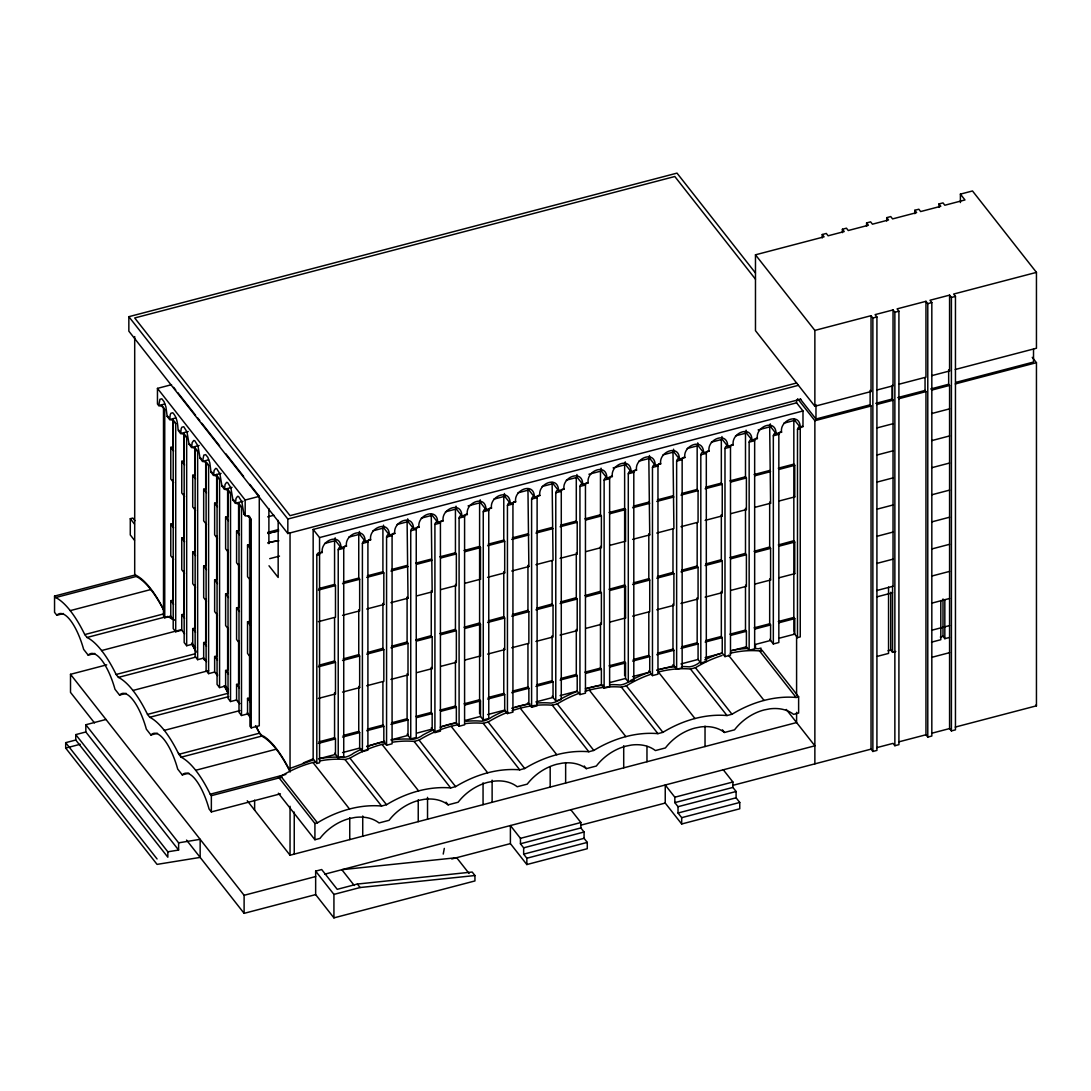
<?xml version="1.0" encoding="UTF-8"?>
<svg xmlns="http://www.w3.org/2000/svg" width="1091" height="1091" viewBox="0 0 1091 1091"><rect width="100%" height="100%" fill="white"/><g stroke="black" fill="none" stroke-linecap="round" stroke-linejoin="round"><path stroke-width="1.5" d="M134.902 520.707L132.816 518.048L130.293 518.702L130.279 534.945L134.466 540.277M268.891 543.673L268.891 508.57M320.604 552.51A10.91 3.682 75.3 0 0 319.568 554.637L319.568 762.786L316.813 763.509L316.813 555.346A10.91 3.682 75.3 0 1 319.554 553.205L322.309 552.482C320.113 540.4 340.883 532.122 340.965 547.6A10.91 3.682 75.3 0 0 338.224 549.741L338.224 757.904L343.733 756.458L343.733 548.296A10.91 3.682 75.3 0 1 345.015 546.032M335.169 537.822L335.483 540.618L340.965 547.6L346.474 546.155C344.292 534.072 365.062 525.794 365.144 541.272A10.91 3.682 75.3 0 0 362.403 543.413L362.403 751.576L367.912 750.131L367.912 541.968A10.91 3.682 75.3 0 1 370.654 539.827C368.458 527.744 389.228 519.452 389.31 534.931A10.91 3.682 75.3 0 0 386.569 537.086L386.569 745.235L392.078 743.803L392.078 535.64A10.91 3.682 75.3 0 1 394.819 533.499C392.637 521.416 413.407 513.125 413.489 528.603A10.91 3.682 75.3 0 0 410.748 530.744L410.748 738.907L416.244 737.475L416.244 529.312A10.91 3.682 75.3 0 1 417.062 527.403M390.892 602.668L408.007 598.195L407.093 520.462L413.489 528.603L418.985 527.171C416.803 515.075 437.573 506.797 437.655 522.275A10.91 3.682 75.3 0 0 434.914 524.416L434.914 732.579L440.423 731.134L440.423 522.984A10.91 3.682 75.3 0 1 441.46 520.857M416.626 595.931L432.172 591.854L431.259 514.134L437.655 522.275L443.164 520.83C440.982 508.747 461.752 500.469 461.834 515.948A10.91 3.682 75.3 0 0 459.093 518.089L459.093 726.251L464.589 724.806L464.589 516.643A10.91 3.682 75.3 0 1 465.884 514.379M456.024 506.169L456.352 508.965L461.834 515.948L467.33 514.502C465.148 502.419 485.918 494.141 486 509.62A10.91 3.682 75.3 0 0 483.258 511.761L483.258 719.924L488.768 718.478L488.768 510.315A10.91 3.682 75.3 0 1 491.509 508.174C489.327 496.091 510.083 487.8 510.179 503.278A10.91 3.682 75.3 0 0 507.438 505.433L507.438 713.582L512.934 712.15L512.934 503.987A10.91 3.682 75.3 0 1 515.675 501.846C513.493 489.764 534.263 481.472 534.345 496.95A10.91 3.682 75.3 0 0 531.603 499.092L531.603 707.254L537.113 705.822L537.113 497.66A10.91 3.682 75.3 0 1 537.931 495.75M511.747 571.016L528.862 566.543L527.949 488.809L534.345 496.95L539.854 495.519C537.672 483.422 558.428 475.144 558.524 490.623A10.91 3.682 75.3 0 0 555.783 492.764L555.783 700.927L561.279 699.481L561.279 491.332A10.91 3.682 75.3 0 1 562.329 489.204M535.926 564.688L553.042 560.201L552.128 482.481L558.524 490.623L564.02 489.177C561.838 477.094 582.608 468.816 582.689 484.295A10.91 3.682 75.3 0 0 579.948 486.436L579.948 694.599L585.458 693.153L585.458 484.99A10.91 3.682 75.3 0 1 586.74 482.727M576.894 474.503L577.207 477.312L582.689 484.295L588.199 482.849C586.003 470.767 606.773 462.489 606.869 477.967A10.91 3.682 75.3 0 0 604.128 480.108L604.128 688.271L609.624 686.825L609.624 478.663A10.91 3.682 75.3 0 1 612.365 476.522C610.183 464.439 630.953 456.147 631.034 471.626A10.91 3.682 75.3 0 0 628.293 473.78L628.293 681.93L633.803 680.498L633.803 472.335A10.91 3.682 75.3 0 1 636.544 470.194C634.348 458.111 655.118 449.819 655.214 465.298A10.91 3.682 75.3 0 0 652.473 467.439L652.473 675.602L657.968 674.17L657.968 466.007A10.91 3.682 75.3 0 1 660.71 463.852C658.528 451.769 679.298 443.491 679.379 458.97A10.91 3.682 75.3 0 0 676.638 461.111L676.638 669.274L682.148 667.828L682.148 459.679A10.91 3.682 75.3 0 1 682.952 457.77M656.782 533.035L673.897 528.549L672.983 450.828L679.379 458.97L684.889 457.524C682.693 445.442 703.463 437.164 703.559 452.642A10.91 3.682 75.3 0 0 700.817 454.783L700.817 662.946L706.313 661.501L706.313 453.338A10.91 3.682 75.3 0 1 707.609 451.074M697.749 442.851L698.076 445.66L703.559 452.642L709.055 451.197C706.873 439.114 727.642 430.836 727.724 446.314A10.91 3.682 75.3 0 0 724.983 448.456L724.983 656.618L730.493 655.173L730.493 447.01A10.91 3.682 75.3 0 1 733.234 444.869C731.038 432.786 751.808 424.494 751.904 439.973A10.91 3.682 75.3 0 0 749.149 442.128L749.149 650.277L754.658 648.845L754.658 440.682A10.91 3.682 75.3 0 1 757.399 438.541C755.217 426.458 775.987 418.167 776.069 433.645A10.91 3.682 75.3 0 0 773.328 435.786L773.328 643.949L778.838 642.517L778.838 434.354A10.91 3.682 75.3 0 1 781.579 432.2C779.383 420.117 800.153 411.839 800.235 427.317A10.91 3.682 75.3 0 0 797.494 429.459L797.494 637.621L800.248 636.899L800.248 428.736A10.91 3.682 75.3 0 1 802.99 426.595L802.99 410.966L796.594 402.824L796.594 400.138M443.232 854.076L444.31 848.403M290.042 768.405L312.844 760.086M303.298 762.936L313.158 758.859L313.158 529.435L796.594 402.824M800.808 399.17L287.833 533.513L128.847 331.159L128.847 316.69L677.006 173.128L755.422 272.927M173.605 619.824L170.782 616.224L164.741 617.806L164.741 409.643A10.91 8.114 -38.2 0 0 158.7 405.593L157.459 404.011L157.459 388.382L171.56 384.687M960.407 202.558L960.407 194.13L972.49 190.966L1036.45 272.382L1036.45 348.234L955.252 369.494M164.741 404.011L158.7 405.593L159.941 399.292L161.836 398.815L164.032 401.611L165.927 406.902L167.168 416.38L169.664 419.558A10.91 8.114 -38.2 0 1 175.706 423.608L175.706 631.771L181.747 630.189L184.57 633.776M822.259 237.92L822.259 234.524L826.296 233.46L828.124 235.792L844.229 231.565L842.402 229.246L846.439 228.183L848.266 230.515L868.409 225.237L866.581 222.919L870.604 221.855L872.432 224.187L888.551 219.959L886.724 217.641L890.747 216.577L892.574 218.909L916.631 212.609L914.803 210.29L918.827 209.227L920.654 211.559L940.797 206.281L938.969 203.949L943.006 202.899L944.833 205.231L964.976 199.953L960.407 194.13M755.477 254.817L814.868 330.409L871.041 315.694L871.041 391.546L814.868 406.261L755.477 330.668L755.477 254.817L824.087 236.842L822.259 234.524M175.706 417.976L169.664 419.558L170.237 414.703L170.905 413.244L172.801 412.766C177.233 417.294 177.724 424.317 178.133 430.331L180.629 433.509A10.91 8.114 -38.2 0 1 186.67 437.559L186.67 645.722L192.712 644.14L195.534 647.727M188.184 431.531L180.629 433.509L181.201 428.654L181.87 427.195L183.765 426.731L186.984 431.927L189.098 444.282L191.593 447.46A10.91 8.114 -38.2 0 1 197.635 451.51L197.635 659.673L203.676 658.091L206.499 661.692M173.605 482.59L170.782 478.99L170.782 447.392L172.801 446.86L172.801 420.226M199.148 445.483L191.593 447.46L192.166 442.605L193.707 440.491L194.73 440.682L197.948 445.892L200.062 458.247L202.558 461.425A10.91 8.114 -38.2 0 1 208.599 465.475L208.599 673.638L214.641 672.056L217.464 675.643M184.57 496.541L181.747 492.955L181.747 461.343L183.765 460.825L183.765 434.177M208.599 459.843L202.558 461.425L203.799 455.111L205.694 454.633L207.89 457.429L209.786 462.734L211.027 472.198L213.522 475.376A10.91 8.114 -38.2 0 1 219.564 479.426L219.564 687.589L225.619 686.007L228.428 689.594M195.534 510.506L192.712 506.906L192.712 475.308L194.73 474.776L194.73 448.128M221.078 473.399L213.522 475.376L214.095 470.521L215.65 468.407L216.659 468.598L219.877 473.794L221.991 486.15L224.487 489.327A10.91 8.114 -38.2 0 1 230.528 493.377L230.528 701.54L236.583 699.958L239.406 703.559M206.499 524.457L203.676 520.857L203.676 489.259L205.694 488.727L205.694 462.093M1036.45 272.382L953.629 294.065L955.457 296.397L955.457 729.838L951.407 730.902L951.407 297.448L949.579 295.129L929.996 300.257L931.823 302.575L931.823 736.03L927.786 737.08L927.786 303.639L925.959 301.321L897.088 308.876L898.916 311.208L898.916 744.648L894.865 745.712L894.865 312.258L893.038 309.939L875.091 314.631L876.919 316.963L876.919 750.403L872.868 751.467L871.041 749.135L871.041 406.002L870.127 404.829L870.127 390.387L871.041 391.546M871.041 315.694L872.868 318.026L876.919 316.963M894.865 312.258L898.916 311.208M927.786 303.639L931.823 302.575M951.407 297.448L955.457 296.397M232.042 487.35L224.487 489.327L225.06 484.472L226.614 482.358L227.624 482.549L230.842 487.759L232.956 500.114L235.451 503.292A10.91 8.114 -38.2 0 1 241.493 507.342L241.493 715.505L247.548 713.923L250.371 717.51M217.464 538.409L214.641 534.822L214.641 503.21L216.659 502.692L216.659 474.38M157.459 388.382L245.175 500.033L259.276 496.337L259.276 725.76L251.216 727.861L249.962 726.279L249.962 518.116A10.91 8.114 -38.2 0 0 248.175 515.648M243.007 501.315L235.451 503.292L236.024 498.437L237.579 496.323L238.588 496.5L241.807 501.71L243.92 514.066L245.175 515.661A10.91 8.114 -38.2 0 1 251.216 519.711L251.216 727.861M173.605 559.342L170.782 555.755L170.782 524.144L172.801 523.625L172.801 480.135M228.428 552.373L225.619 548.773L225.619 517.175L227.624 516.643L227.624 489.995M184.57 573.307L181.747 569.707L181.747 538.108L183.765 537.577L183.765 494.087M267.69 516.861L273.909 515.238M796.594 382.996L290.042 515.661L134.698 317.958L674.811 176.51L755.49 279.201M239.406 566.324L236.583 562.724L236.583 531.126L238.588 530.594L238.588 503.96M128.847 316.69L287.833 519.043L798.421 385.328M195.534 587.258L192.712 583.658L192.712 552.06L194.73 551.528L194.73 508.051M267.69 532.381L278.573 529.53M250.371 580.276L247.548 576.689L247.548 545.077L249.553 544.559L249.553 516.248M280.428 793.839L211.354 811.922L209.077 809.017A42.617 14.374 75.3 0 0 182.279 774.91L177.71 769.1A42.617 14.374 75.3 0 0 150.913 734.993L146.358 729.183A42.617 14.374 75.3 0 0 119.56 695.076L114.991 689.28A42.617 14.374 75.3 0 0 88.194 655.159L83.639 649.363A42.617 14.374 75.3 0 0 56.841 615.256L54.55 612.337L54.55 596.095L135.12 574.984L136.266 576.443A96.69 32.621 75.3 0 1 164.182 611.124M54.55 596.095L55.696 597.541L136.266 576.443M206.499 601.209L203.676 597.623L203.676 566.011L205.694 565.493L205.694 523.666M876.728 390.06L893.038 385.791L893.038 309.939M898.684 384.305L925.959 377.172L925.959 301.321M931.632 375.686L949.579 370.981L949.579 295.129M313.158 529.435L319.554 537.577L802.99 410.966M324.6 543.468L335.483 540.618M348.765 537.14L359.662 534.29L365.144 541.272L370.654 539.827M372.945 530.812L383.827 527.962L389.31 534.931L394.819 533.499M397.11 524.485L408.007 521.634L407.693 518.825M421.29 518.143L432.172 515.293M445.455 511.815L456.352 508.965M468.08 505.897L480.517 502.637L486 509.62L491.509 508.174M493.8 499.16L504.697 496.31L510.179 503.278L515.675 501.846M517.98 492.832L528.862 489.982M542.145 486.491L553.042 483.64M566.324 480.163L577.207 477.312M588.935 474.244L601.386 470.985L606.869 477.967L612.365 476.522M613.115 467.916L625.552 464.657L631.034 471.626L636.544 470.194M638.835 461.179L649.731 458.329L649.404 455.52M663.014 454.838L673.897 451.988L673.583 449.192M687.18 448.51L698.076 445.66M711.359 442.182L722.242 439.332L727.724 446.314L733.234 444.869M735.525 435.855L746.408 433.004L751.904 439.973L757.399 438.541M758.136 429.936L770.587 426.676L770.273 423.867M783.87 423.185L794.753 420.335M70.233 610.633L150.803 589.535M269.722 558.66L279.501 556.096M56.841 615.256L63.414 613.524M800.276 399.033L815.973 419.012L870.127 404.829M875.814 403.343L892.124 399.074L893.038 400.233L893.038 586.249L876.728 590.531M897.77 397.588L925.045 390.455L925.959 391.614L925.959 734.761L927.786 737.08M930.718 388.969L948.665 384.264L949.579 385.423L949.579 728.57L951.407 730.902M955.948 382.355L1033.518 362.048L1033.518 349.202M797.616 398.747L814.868 420.703L871.041 406.002M876.728 404.516L893.038 400.233M898.684 398.76L925.959 391.614M931.632 390.128L949.579 385.423M955.252 383.937L1036.45 362.676L1036.45 705.822L955.252 727.083M217.464 615.174L214.641 611.574L214.641 579.976L216.659 579.444L216.659 535.954M660.71 463.852L655.214 465.298L648.818 457.156L649.731 534.89L632.616 539.363M781.579 432.2L776.069 433.645L769.673 425.504L770.587 503.237L755.027 507.301M802.99 426.595L800.235 427.317L793.839 419.176L793.839 631.416M316.813 555.346L319.568 554.637M338.224 549.741L343.733 548.296M362.403 543.413L367.912 541.968M386.569 537.086L392.078 535.64M410.748 530.744L416.244 529.312M434.914 524.416L440.423 522.984M459.093 518.089L464.589 516.643M483.258 511.761L488.768 510.315M507.438 505.433L512.934 503.987M531.603 499.092L537.113 497.66M555.783 492.764L561.279 491.332M579.948 486.436L585.458 484.99M604.128 480.108L609.624 478.663M628.293 473.78L633.803 472.335M652.473 467.439L657.968 466.007M676.638 461.111L682.148 459.679M700.817 454.783L706.313 453.338M724.983 448.456L730.493 447.01M749.149 442.128L754.658 440.682M773.328 435.786L778.838 434.354M797.494 429.459L800.248 428.736M170.782 616.224L170.782 600.705L172.801 600.186L172.801 556.887M228.428 629.125L225.619 625.525L225.619 593.927L227.624 593.395L227.624 549.919M55.696 597.541A96.69 32.621 75.3 0 1 84.771 634.567L163.705 613.892M876.728 427.986L893.038 423.717M931.632 413.557L949.579 408.852M84.771 634.567L87.048 637.458L165.982 616.783M181.747 630.189L181.747 614.669L183.765 614.138L183.765 570.852M239.406 643.076L236.583 639.49L236.583 607.878L238.588 607.36L238.588 563.87M319.022 588.485L334.569 584.408L335.483 585.581L335.483 617.179L318.381 621.665M343.188 582.158L358.748 578.08L359.662 579.253L359.662 610.851L342.547 615.338M367.367 575.83L382.914 571.752L383.827 572.911L383.827 604.523L366.726 608.996M391.533 569.502L407.093 565.424M415.712 563.161L431.259 559.097M439.878 556.833L455.438 552.755L456.352 553.928L456.352 585.526L440.791 589.604M464.057 550.505L479.604 546.427L480.517 547.6L480.517 579.198L464.971 583.276M488.223 544.177L503.783 540.1L504.697 541.259L504.697 572.87L487.582 577.344M512.388 537.849L527.949 533.772M536.567 531.508L552.128 527.444M560.733 525.18L576.293 521.103L577.207 522.275L577.207 553.873L560.092 558.36M584.912 518.852L600.473 514.775L601.386 515.934L601.386 547.546L585.826 551.623M609.078 512.525L624.638 508.447L625.552 509.606L625.552 541.218L609.992 545.295M633.257 506.197L648.818 502.119M657.423 499.855L672.983 495.791M681.602 493.527L697.163 489.45L698.076 490.623L698.076 522.221L680.961 526.708M705.768 487.2L721.328 483.122L722.242 484.281L722.242 515.893L705.127 520.38M729.947 480.872L745.494 476.794L746.408 477.953L746.408 509.565L730.861 513.643M754.113 474.544L769.673 470.466M778.292 468.203L793.839 464.139L794.753 465.298L794.753 496.896L779.206 500.974M318.381 590.054L335.483 585.581M342.547 583.726L359.662 579.253M366.726 577.398L383.827 572.911M390.892 571.07L408.007 566.584M416.626 564.333L432.172 560.256M440.791 557.992L456.352 553.928M464.971 551.664L480.517 547.6M487.582 545.745L504.697 541.259M511.747 539.418L528.862 534.931M535.926 533.09L553.042 528.603M560.092 526.748L577.207 522.275M585.826 520.012L601.386 515.934M609.992 513.684L625.552 509.606M632.616 507.765L649.731 503.278M656.782 501.437L673.897 496.95M680.961 495.096L698.076 490.623M705.127 488.768L722.242 484.281M730.861 482.031L746.408 477.953M755.027 475.703L770.587 471.626M779.206 469.375L794.753 465.298M101.599 650.55L180.52 629.875M88.194 655.159L94.767 653.441M192.712 644.14L192.712 628.621L194.73 628.089L194.73 584.803M876.728 455.07L893.038 450.801M931.632 440.641L949.579 435.936M250.371 657.041L247.548 653.441L247.548 621.843L249.553 621.311L249.553 579.485M94.494 722.924L70.506 692.39L70.506 674.32L106.713 664.842M203.676 658.091L203.676 642.572L205.694 642.053L205.694 598.754M87.048 637.458A96.69 32.621 75.3 0 1 116.137 674.47L195.071 653.809M116.137 674.47L118.414 677.375L195.698 657.123M876.728 482.167L893.038 477.885M931.632 467.739L949.579 463.034M214.641 672.056L214.641 656.537L216.659 656.005L216.659 614.383M132.952 690.467L208.599 670.651M119.56 695.076L126.133 693.358M225.619 686.007L225.619 670.488L227.624 669.956L227.624 628.334M876.728 509.252L893.038 504.983M931.632 494.823L949.579 490.118M236.583 699.958L236.583 684.439L238.588 683.921L238.588 640.622M85.834 731.979L75.756 734.611L167.837 851.798L178.61 850.053L85.834 731.979L85.834 724.751L105.977 719.474M319.022 665.237L334.569 660.982M343.188 658.909L358.748 654.641M367.367 652.582L382.914 648.313M391.533 646.254L407.093 641.985M415.712 639.926L431.259 635.658M439.878 633.585L455.438 629.33M464.057 627.257L479.604 622.988M488.223 620.929L503.783 616.66M512.388 614.601L527.949 610.333M536.567 608.273L552.128 604.005M560.733 601.932L576.293 597.677M584.912 595.604L600.473 591.336M609.078 589.276L624.638 585.008M633.257 582.949L648.818 578.68M657.423 576.621L672.983 572.352M681.602 570.279L697.163 566.011M705.768 563.952L721.328 559.683M729.947 557.624L745.494 553.355M754.113 551.296L769.673 547.027M778.292 544.968L793.839 540.7M318.381 666.819L335.483 662.332L335.483 693.944L318.381 698.417M342.547 660.478L359.662 656.005L359.662 687.603L342.547 692.089M366.726 654.15L383.827 649.677L383.827 681.275L366.726 685.762M390.892 647.822L408.007 643.335L408.007 674.947L390.892 679.434M416.626 641.085L432.172 637.008L432.172 668.619L416.626 672.683M440.791 634.757L456.352 630.68L456.352 662.292L440.791 666.356M464.971 628.43L480.517 624.352L480.517 655.95L464.971 660.028M487.582 622.497L504.697 618.024L504.697 649.622L487.582 654.109M511.747 616.17L528.862 611.683L528.862 643.295L511.747 647.781M535.926 609.842L553.042 605.355L553.042 636.967L535.926 641.44M560.092 603.514L577.207 599.027L577.207 630.639L560.092 635.112M585.826 596.777L601.386 592.699L601.386 624.297L585.826 628.375M609.992 590.436L625.552 586.372L625.552 617.97L609.992 622.047M632.616 584.517L649.731 580.03L649.731 611.642L632.616 616.129M656.782 578.189L673.897 573.702L673.897 605.314L656.782 609.787M680.961 571.861L698.076 567.375L698.076 598.986L680.961 603.459M705.127 565.52L722.242 561.047L722.242 592.645L705.127 597.132M730.861 558.783L746.408 554.719L746.408 586.317L730.861 590.395M755.027 552.455L770.587 548.378L770.587 579.989L755.027 584.067M779.206 546.127L794.753 542.05L794.753 573.661L779.206 577.725M118.414 677.375A96.69 32.621 75.3 0 1 147.503 714.387L228.074 693.29A96.69 32.621 75.3 0 0 224.146 685.721M147.503 714.387L149.767 717.278L228.701 696.617M85.834 724.751L178.61 842.825L200.158 839.334L200.158 857.403L157.063 864.386L65.692 748.085L65.692 742.671L75.756 740.025L167.837 857.212L167.837 851.798M247.548 713.923L247.548 698.404L249.553 697.872L249.553 654.573M65.692 748.085L80.188 744.28M876.728 536.349L893.038 532.067M931.632 521.921L949.579 517.216M164.318 730.37L239.952 710.568M150.913 734.993L157.486 733.275M931.632 549.005L949.579 544.3M876.728 563.433L893.038 559.165M149.767 717.278A96.69 32.621 75.3 0 1 178.856 754.304L259.426 733.193L261.704 736.098A96.69 32.621 75.3 0 1 290.206 771.937M178.856 754.304L181.133 757.195L261.704 736.098M931.632 576.089L949.579 571.398M195.671 770.287L276.241 749.19M182.279 774.91L188.852 773.178M319.022 741.812L334.569 737.734L335.483 738.893L335.483 754.413L318.381 758.9M343.188 735.47L358.748 731.406L359.662 732.566L359.662 748.085L362.403 751.576M367.367 729.143L382.914 725.065L383.827 726.238L383.827 741.757L386.569 745.235M391.533 722.815L407.093 718.737L408.007 719.91L408.007 735.416L390.892 739.903M415.712 716.487L431.259 712.409L432.172 713.569L432.172 729.088L416.626 733.166M439.878 710.159L455.438 706.082L456.352 707.241L456.352 722.76L459.093 726.251M464.057 703.818L479.604 699.754L480.517 700.913L480.517 716.432L483.258 719.924M488.223 697.49L503.783 693.412L504.697 694.585L504.697 710.105L507.438 713.582M512.388 691.162L527.949 687.085L528.862 688.244L528.862 703.763L511.747 708.25M536.567 684.834L552.128 680.757L553.042 681.916L553.042 697.435L535.926 701.922M560.733 678.507L576.293 674.429L577.207 675.588L577.207 691.108L579.948 694.599M584.912 672.165L600.473 668.101L601.386 669.26L601.386 684.78L604.128 688.271M609.078 665.837L624.638 661.76L625.552 662.933L625.552 678.452L628.293 681.93M633.257 659.51L648.818 655.432L649.731 656.591L649.731 672.111L632.616 676.597M657.423 653.182L672.983 649.104L673.897 650.263L673.897 665.783L656.782 670.269M681.602 646.854L697.163 642.776L698.076 643.935L698.076 659.455L700.817 662.946M705.768 640.512L721.328 636.448L722.242 637.608L722.242 653.127L724.983 656.618M729.947 634.185L745.494 630.107L746.408 631.28L746.408 646.799L749.149 650.277M754.113 627.857L769.673 623.779L770.587 624.938L770.587 640.458L755.027 644.536M778.292 621.529L793.839 617.451L794.753 618.611L794.753 634.13L779.206 638.208M877.259 596.763L892.574 592.754M318.381 743.38L335.483 738.893M342.547 737.052L359.662 732.566M366.726 730.711L383.827 726.238M390.892 724.383L408.007 719.91M416.626 717.646L432.172 713.569M440.791 711.318L456.352 707.241M464.971 704.991L480.517 700.913M487.582 699.058L504.697 694.585M511.747 692.73L528.862 688.244M535.926 686.403L553.042 681.916M560.092 680.075L577.207 675.588M585.826 673.338L601.386 669.26M609.992 666.996L625.552 662.933M632.616 661.078L649.731 656.591M656.782 654.75L673.897 650.263M680.961 648.422L698.076 643.935M705.127 642.081L722.242 637.608M730.861 635.344L746.408 631.28M755.027 629.016L770.587 624.938M779.206 622.688L794.753 618.611M342.547 752.558L359.662 748.085M366.726 746.23L383.827 741.757M440.791 726.838L456.352 722.76M464.971 720.51L480.517 716.432M487.582 714.578L504.697 710.105M560.092 695.594L577.207 691.108M585.826 688.857L601.386 684.78M609.992 682.516L625.552 678.452M680.961 663.942L698.076 659.455M705.127 657.6L722.242 653.127M730.861 650.863L746.408 646.799M931.632 603.187L949.579 598.482M181.133 757.195A96.69 32.621 75.3 0 1 210.222 794.207L285.856 774.405M315.681 761.804A96.69 71.897 -38.2 0 0 280.892 776.301L278.369 776.956L314.917 823.473L314.917 839.729L319.963 838.406A42.822 31.844 -38.2 0 1 349.502 818.536L355.066 817.445A42.822 31.844 -38.2 0 1 379.041 822.941L389.051 820.323A42.822 31.844 -38.2 0 1 418.589 800.439L424.154 799.348A42.822 31.844 -38.2 0 1 448.128 804.844L458.138 802.226A42.822 31.844 -38.2 0 1 487.677 782.356L493.255 781.251A42.822 31.844 -38.2 0 1 517.216 786.747L527.239 784.129A42.822 31.844 -38.2 0 1 556.778 764.259L562.342 763.154A42.822 31.844 -38.2 0 1 586.317 768.65L596.327 766.032A42.822 31.844 -38.2 0 1 625.866 746.162L631.43 745.058A42.822 31.844 -38.2 0 1 655.405 750.567L665.415 747.935A42.822 31.844 -38.2 0 1 694.953 728.065L700.531 726.961A42.822 31.844 -38.2 0 1 724.492 732.47L734.516 729.838A42.822 31.844 -38.2 0 1 764.055 709.968L769.619 708.877A42.822 31.844 -38.2 0 1 793.593 714.373L798.626 713.05L798.626 696.794L762.077 650.277L759.554 650.932A96.69 71.897 -38.2 0 0 730.234 653.236M319.772 760.932A96.69 71.897 -38.2 0 1 345.001 759.513L349.979 758.204A96.69 71.897 -38.2 0 1 365.73 750.035M392.951 742.139A96.69 71.897 -38.2 0 1 414.103 741.416L419.08 740.107A96.69 71.897 -38.2 0 1 438.868 730.274M464.752 723.674A96.69 71.897 -38.2 0 1 483.19 723.319L488.168 722.01A96.69 71.897 -38.2 0 1 507.956 712.178M512.034 710.691A96.69 71.897 -38.2 0 1 552.278 705.222L557.256 703.913A96.69 71.897 -38.2 0 1 578.407 693.576M605.628 687.194A96.69 71.897 -38.2 0 1 621.379 687.125L626.357 685.83A96.69 71.897 -38.2 0 1 651.586 674.033M694.953 718.533L658.405 672.015A96.69 71.897 -38.2 0 1 690.467 669.028L695.444 667.733A96.69 71.897 -38.2 0 1 722.037 655.5M210.222 794.207L211.354 795.666L282.064 777.147M931.632 630.271L949.579 625.579M888.06 650.727L890.747 650.031L892.574 652.35L895.779 651.518M940.319 637.049L943.006 636.339L944.833 638.671L949.47 637.458M877.259 656.359L888.551 653.414L888.551 587.081M931.496 642.163L940.797 639.721L940.797 600.555M931.632 657.368L949.579 652.663M314.917 823.473L317.44 822.819A96.69 71.897 -38.2 0 1 381.55 806.031L386.528 804.722A96.69 71.897 -38.2 0 1 450.651 787.934L455.629 786.625A96.69 71.897 -38.2 0 1 519.739 769.837L524.716 768.528A96.69 71.897 -38.2 0 1 588.826 751.74L593.804 750.444A96.69 71.897 -38.2 0 1 657.928 733.643L662.905 732.347A96.69 71.897 -38.2 0 1 727.015 715.546L731.993 714.25A96.69 71.897 -38.2 0 1 796.103 697.463L798.626 696.794M247.248 800.753L290.042 855.221L796.594 722.556L796.594 712.328M315.654 871.136L321.695 869.554L337.228 889.329L357.371 884.051L472.198 872.036L474.94 875.528L474.94 880.942L333.928 917.872L315.654 894.606L315.654 871.136L333.928 894.388L333.928 917.872M70.506 674.32L244.111 895.288L315.654 876.55M324.791 874.164L814.868 745.808L786.311 709.464M674.838 797.207L732.893 782.002L732.893 787.416L736.098 791.493L736.098 797.807L739.753 802.458L739.753 808.786L681.684 823.991L665.237 803.058L665.237 785.002L674.838 797.207L674.838 802.621L678.029 806.699L678.029 813.013L681.684 817.664L681.684 823.991M520.448 838.338L580.876 822.519L580.876 827.933L584.08 832.01L584.08 838.324L587.272 842.402L587.272 848.716L526.844 864.549L510.397 843.616L510.397 825.546L520.448 838.338L520.448 843.766L523.653 847.83L523.653 854.158L526.844 858.222L526.844 864.549M186.547 840.084L244.111 913.344L315.654 894.606M451.742 858.972L510.397 843.616M580.603 825.219L665.237 803.058M733.179 785.261L871.041 749.135M876.728 747.649L893.038 743.38L894.865 745.712M898.684 741.894L925.959 734.761M931.632 733.275L949.579 728.57M674.838 802.621L732.893 787.416M520.448 843.766L580.876 827.933M333.928 894.388L360.112 887.528L474.94 875.528M678.029 806.699L736.098 791.493M523.653 847.83L584.08 832.01M678.029 813.013L736.098 797.807M523.653 854.158L584.08 838.324M526.844 858.222L587.272 842.402M681.684 817.664L739.753 802.458M657.259 669.847L662.728 668.565A96.663 71.87 -38.2 0 1 676.243 666.737M455.261 722.897L449.806 724.179A96.663 71.87 -38.2 0 0 440.246 727.152M384.741 741.335L380.65 742.289A96.663 71.87 -38.2 0 0 367.04 746.803M1032.25 357.343L1036.45 362.676M949.579 370.981L948.665 369.822L948.665 384.264M1035.836 705.045L1036.45 705.822M793.839 495.737L794.753 496.896M770.587 503.237L769.673 502.065L769.673 547.218L770.587 548.378M793.839 540.891L794.753 542.05M746.408 509.565L745.494 508.406L745.494 553.546L746.408 554.719M793.839 572.489L794.753 573.661M722.242 515.893L721.328 514.734L721.328 559.888L722.242 561.047M769.673 578.83L770.587 579.989M793.839 632.971L797.494 637.621M745.494 585.158L746.408 586.317M769.673 639.299L773.328 643.949M722.242 592.645L721.328 591.486L721.328 636.448M698.076 567.375L697.163 566.215L697.163 522.725M759.554 650.932L796.103 697.463M649.731 534.89L648.818 533.717L648.818 578.871L649.731 580.03M673.897 573.702L672.983 572.543L672.983 529.053M728.543 655.241L764.055 700.436M624.638 540.059L625.552 541.218M601.386 547.546L600.473 546.386L600.473 591.54L601.386 592.699M695.444 667.733L731.993 714.25M624.638 585.199L625.552 586.372M690.467 669.028L727.015 715.546M672.983 664.624L676.638 669.274M722.406 729.811L724.492 732.47M576.293 552.714L577.207 553.873M624.638 616.81L625.552 617.97M648.818 670.951L652.473 675.602M723.306 769.796L732.893 782.002M601.386 624.297L600.473 623.138L600.473 668.101M577.207 599.027L576.293 597.868L576.293 554.378M626.357 685.83L662.905 732.347M528.862 566.543L527.949 565.37L527.949 610.524L528.862 611.683M577.207 630.639L576.293 629.466L576.293 674.429M621.379 687.125L657.928 733.643M553.042 605.355L552.128 604.196L552.128 560.706M504.697 572.87L503.783 571.711L503.783 616.851L504.697 618.024M589.317 690.112L625.866 736.63M479.604 578.039L480.517 579.198M552.128 696.276L555.783 700.927M557.256 703.913L593.804 750.444M552.278 705.222L588.826 751.74M455.438 584.367L456.352 585.526M504.697 649.622L503.783 648.463L503.783 693.412M479.604 623.193L480.517 624.352M584.231 765.991L586.317 768.65M527.949 702.604L531.603 707.254M431.259 590.695L432.172 591.854M479.604 654.791L480.517 655.95M520.23 708.195L556.778 754.713M456.352 630.68L455.438 629.521L455.438 586.031M408.007 598.195L407.093 597.022L407.093 642.176L408.007 643.335M456.352 662.292L455.438 661.119L455.438 706.082M570.825 809.727L580.876 822.519M432.172 637.008L431.259 635.848L431.259 592.358M488.168 722.01L524.716 768.528M483.19 723.319L519.739 769.837M383.827 604.523L382.914 603.364L382.914 648.504L383.827 649.677M432.172 668.619L431.259 667.447L431.259 712.409M451.129 726.292L487.677 772.81M407.093 673.788L408.007 674.947M173.646 387.346L175.733 390.005M177.819 392.665L195.575 415.262M197.662 417.921L199.748 420.58M201.835 423.24L219.591 445.837M225.851 453.801L243.607 476.399M249.88 484.377L259.276 496.337M431.259 727.929L434.914 732.579M359.662 656.005L358.748 654.845L358.748 609.692M162.573 406.466A10.91 8.114 -38.2 0 1 163.5 408.061L164.741 409.643M172.651 419.326A10.91 8.114 -38.2 0 1 173.21 420.43L175.706 423.608M183.915 433.823A10.91 8.114 -38.2 0 1 184.174 434.382L186.67 437.559M194.88 447.774A10.91 8.114 -38.2 0 1 195.139 448.333L197.635 451.51M208.599 465.475L206.104 462.298L206.104 670.46L208.599 673.638M216.509 475.158A10.91 8.114 -38.2 0 1 217.068 476.249L219.564 479.426M227.474 489.109A10.91 8.114 -38.2 0 1 228.033 490.2L230.528 493.377M238.738 503.592A10.91 8.114 -38.2 0 1 238.997 504.165L241.493 507.342M249.962 518.116L251.216 519.711M419.08 740.107L455.629 786.625M414.103 741.416L450.651 787.934M407.093 734.257L410.748 738.907M269 565.779L278.164 577.453L278.164 520.366M359.662 687.603L358.748 686.444L358.748 731.406M170.782 447.392L173.605 450.978M181.747 461.343L184.57 464.943M192.712 475.308L195.534 478.894M203.676 489.259L206.499 492.846M214.641 503.21L217.464 506.81M225.619 517.175L228.428 520.762M236.583 531.126L239.406 534.713M247.548 545.077L250.371 548.678M446.042 802.185L448.128 804.844M335.483 662.332L334.569 661.173L334.569 617.683M382.041 744.389L418.589 790.907M335.483 693.944L334.569 692.771L334.569 737.734M469.089 873.496L456.665 857.69L341.838 869.691L354.275 885.51M170.782 524.144L173.605 527.744M181.747 538.108L184.57 541.695M192.712 552.06L195.534 555.646M203.676 566.011L206.499 569.611M214.641 579.976L217.464 583.562M225.619 593.927L228.428 597.513M236.583 607.878L239.406 611.478M247.548 621.843L250.371 625.429M349.979 758.204L386.528 804.722M345.001 759.513L381.55 806.031M334.569 753.254L338.224 757.904M313.158 758.859L316.813 763.509M312.953 762.486L349.502 809.004M170.782 600.705L173.605 604.305M181.747 614.669L184.57 618.256M192.712 628.621L195.534 632.207M203.676 642.572L206.499 646.172M214.641 656.537L217.464 660.123M225.619 670.488L228.428 674.074M236.583 684.439L239.406 688.039M247.548 698.404L250.371 701.99M164.741 617.806L163.5 616.224L163.5 408.061M175.706 631.771L173.21 628.593L173.21 420.43M186.67 645.722L184.174 642.544L184.174 434.382M197.635 659.673L195.139 656.496L195.139 448.333M219.564 687.589L217.068 684.412L217.068 476.249M230.528 701.54L228.033 698.363L228.033 490.2M241.493 715.505L238.997 712.328L238.997 504.165M280.892 776.301L317.44 822.819M357.371 884.051L360.112 887.528M278.369 793.212L314.917 839.729M178.46 753.076L180.751 755.995M65.692 742.671L157.063 858.958M130.293 518.702L134.466 524.035M746.094 430.195L746.408 433.004M721.928 436.523L722.242 439.332M625.238 461.848L625.552 464.657M601.059 468.175L601.386 470.985M504.369 493.5L504.697 496.31M480.204 499.828L480.517 502.637M383.514 525.153L383.827 527.962M359.348 531.481L359.662 534.29M944.833 599.6L944.833 638.671M943.006 598.945L943.006 636.339M938.969 203.949L938.969 207.331M925.045 377.609L925.045 390.455M914.803 210.29L914.803 213.686M892.574 385.15L892.602 400.397M892.574 586.017L892.574 652.35M892.124 386.228L892.124 399.074M890.747 592.236L890.747 650.031M886.724 217.641L886.724 221.037M872.868 318.026L872.868 751.467M866.581 222.919L866.581 226.314M842.402 229.246L842.402 232.642M815.973 404.57L815.973 419.012M814.868 330.409L814.868 406.261M814.868 420.703L814.868 763.85M796.594 635.658L796.594 695.294M769.673 580.494L769.673 623.779M760.986 651.354L760.986 648.109L758.463 648.763A96.663 71.87 -38.2 0 0 754.604 648.518M755.477 644.686L755.477 648.095M745.494 431.831L745.494 476.794M745.494 586.822L745.494 630.107M721.328 439.837L721.328 483.122M705.031 726.101L705.031 746.53M697.163 446.164L697.163 489.45M697.163 597.813L697.163 642.776M672.983 604.141L672.983 649.104M648.818 612.146L648.818 655.432M646.963 746.408L646.963 761.736M624.638 463.484L624.638 675.738M623.711 745.698L623.711 767.832M600.473 471.489L600.473 514.775M576.293 477.817L576.293 521.103M565.643 762.609L565.643 783.038M552.128 635.794L552.128 680.757M550.178 766.659L550.178 787.088M527.949 643.799L527.949 687.085M503.783 495.137L503.783 540.1M492.123 780.16L492.123 802.294M483.054 782.82L483.054 804.667M479.604 503.142L479.604 713.719M455.438 509.47L455.438 552.755M427.536 797.357L427.536 819.205M418.235 799.798L418.235 821.646M407.093 675.452L407.093 718.737M382.914 526.789L382.914 571.752M382.914 681.78L382.914 725.065M362.73 816.013L362.73 836.183M358.748 534.795L358.748 578.08M349.747 817.732L349.747 839.579M334.569 541.122L334.569 584.408M319.554 537.577L319.554 553.205M294.243 812.099L294.243 854.117M290.042 532.626L290.042 771.187L288.065 767.287A96.663 32.607 75.3 0 0 263.654 736.22A16.979 5.728 75.3 0 1 256.699 727.356M290.042 806.263L290.042 855.221M287.833 519.043L287.833 533.513M254.626 800.153L254.626 810.136M245.175 500.033L245.175 515.661M244.111 895.288L244.111 913.344M211.354 795.666L211.354 811.922M178.61 842.825L178.61 850.053M134.698 336.587L134.698 573.73L135.843 575.189A96.663 32.607 75.3 0 1 150.381 588.281L152.863 591.581A96.663 32.607 75.3 0 1 162.586 607.592A16.979 5.728 75.3 0 0 164.318 611.178M75.756 734.611L75.756 740.025M466.416 514.243A10.91 3.682 75.3 0 1 467.33 514.502M442.537 520.598A10.91 3.682 75.3 0 1 443.164 520.83M417.294 527.198A10.91 3.682 75.3 0 1 418.985 527.171M243.92 514.066A10.91 8.114 -38.2 0 1 244.616 514.134M211.027 472.198A10.91 8.114 -38.2 0 1 212.404 472.403M221.991 486.15A10.91 8.114 -38.2 0 1 223.369 486.354M232.956 500.114A10.91 8.114 -38.2 0 1 234.333 500.305M167.168 416.38A10.91 8.114 -38.2 0 1 168.532 416.571M189.098 444.282A10.91 8.114 -38.2 0 1 190.461 444.487M200.062 458.247A10.91 8.114 -38.2 0 1 201.426 458.438M346.161 546.005A10.91 3.682 75.3 0 1 346.474 546.155M708.741 451.047A10.91 3.682 75.3 0 1 709.055 451.197M178.829 430.4A10.91 8.114 -38.2 0 1 179.497 430.536M563.406 488.945A10.91 3.682 75.3 0 1 564.02 489.177M538.395 495.382A10.91 3.682 75.3 0 1 539.854 495.519M321.395 552.223A10.91 3.682 75.3 0 1 322.309 552.482M161.195 405.225A10.91 8.114 -38.2 0 1 162.164 406.002M587.572 482.617A10.91 3.682 75.3 0 1 588.199 482.849M683.43 457.402A10.91 3.682 75.3 0 1 684.889 457.524M203.308 658.05A96.663 32.607 75.3 0 1 205.722 660.082M225.332 687.439A96.663 32.607 75.3 0 1 227.664 692.049M169.555 616.442A96.663 32.607 75.3 0 1 174.355 620.152M191.58 643.117A96.663 32.607 75.3 0 1 195.712 650.945M440.219 729.756A96.69 71.897 -38.2 0 1 459.325 724.492M367.081 749.462A96.69 71.897 -38.2 0 1 386.146 743.407M585.212 691.271A96.69 71.897 -38.2 0 1 604.278 687.33M319.69 758.6A96.663 71.87 -38.2 0 1 343.542 757.427A16.979 12.628 -38.2 0 0 353.743 753.117A96.663 71.87 -38.2 0 1 361.666 749.122M391.56 740.039A96.663 71.87 -38.2 0 1 412.698 739.316A16.979 12.628 -38.2 0 0 422.899 735.007A96.663 71.87 -38.2 0 1 433.495 729.824M466.102 721.274A96.663 71.87 -38.2 0 1 481.854 721.206A16.979 12.628 -38.2 0 0 492.055 716.896A96.663 71.87 -38.2 0 1 505.338 710.582M514.857 707.227A96.663 71.87 -38.2 0 1 518.948 706.068L524.416 704.786A96.663 71.87 -38.2 0 1 529.858 703.818M536.608 703.054A96.663 71.87 -38.2 0 1 551.01 703.095A16.979 12.628 -38.2 0 0 561.197 698.785A96.663 71.87 -38.2 0 1 577.194 691.421M585.376 688.721A96.663 71.87 -38.2 0 1 588.104 687.957L593.572 686.675A96.663 71.87 -38.2 0 1 603.064 685.189M609.746 684.712A96.663 71.87 -38.2 0 1 620.152 684.984A16.979 12.628 -38.2 0 0 629.139 681.548M630.353 680.675A96.663 71.87 -38.2 0 1 650.427 671.879M681.548 666.546A96.663 71.87 -38.2 0 1 689.307 666.874A16.979 12.628 -38.2 0 0 699.508 662.564M704.759 659.837A96.663 71.87 -38.2 0 1 720.946 653.318M731.87 650.454A96.663 71.87 -38.2 0 1 748.058 648.49M237.483 701.227A96.69 32.621 75.3 0 1 239.938 703.586M247.371 712.573A96.69 32.621 75.3 0 1 249.839 716.173M255.512 725.624A96.69 32.621 75.3 0 1 259.426 733.193M203.703 659.278A96.69 32.621 75.3 0 1 206.131 661.31M216.004 672.67A96.69 32.621 75.3 0 1 217.654 675.029M167.632 616.36A96.69 32.621 75.3 0 1 172.351 619.374M191.989 644.372A96.69 32.621 75.3 0 1 196.135 652.2M276.037 531.453L270.568 532.735A96.663 71.87 -38.2 0 0 267.841 533.485A96.69 71.829 -38.1 0 1 278.75 530.935A96.663 71.87 -38.2 0 0 276.037 531.453M276.159 541.081L270.582 542.172A42.617 31.694 -38.2 0 0 267.786 543.004A42.617 31.653 -38.1 0 1 278.873 540.809A42.617 31.694 -38.2 0 0 276.159 541.081"/></g></svg>
